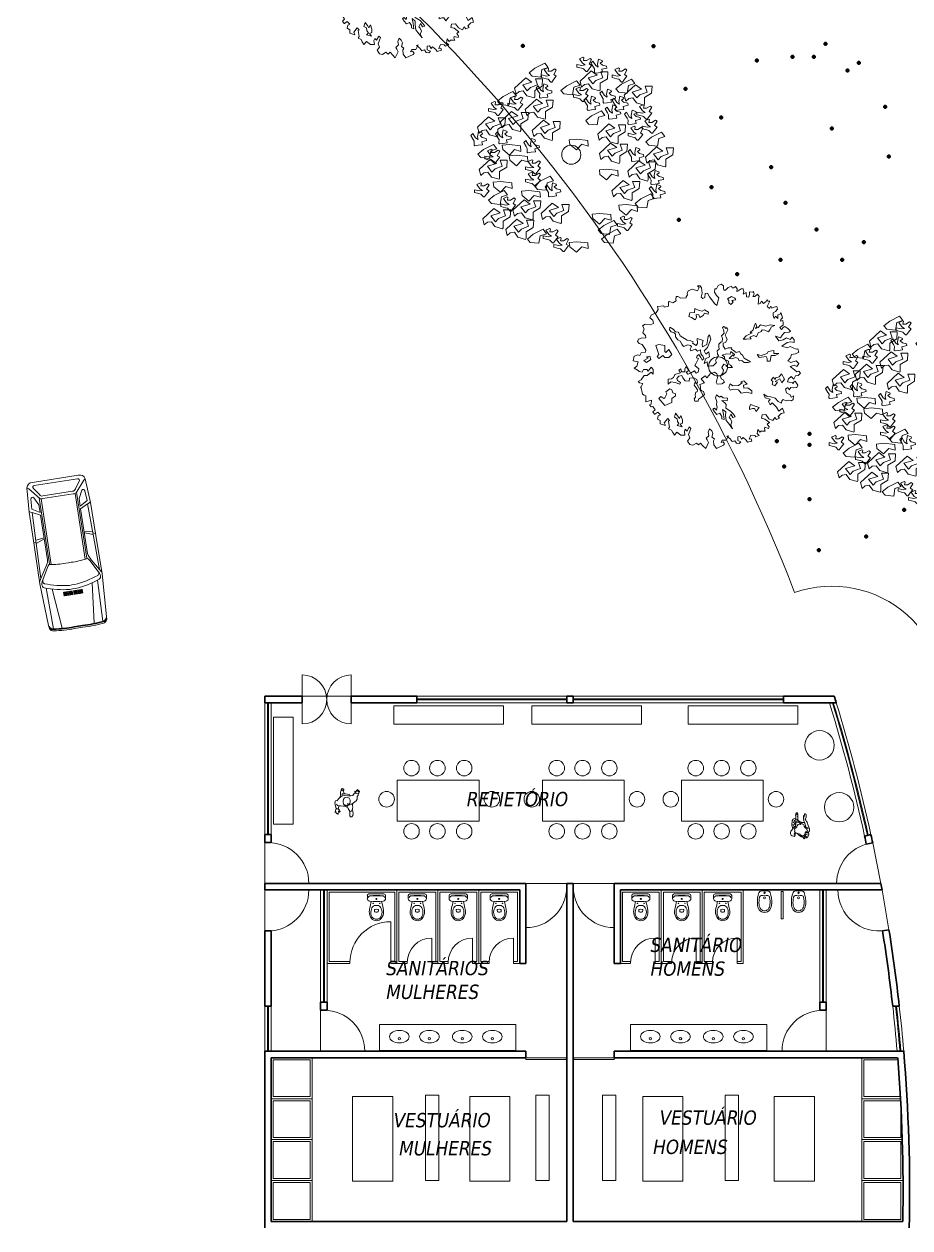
# Model space of a CAD drawing. Header units: millimetres. Extents: x 262 to 370, y -104 to 114.
# Drawn here: x 334.6 to 356.24, y -75.58 to -46.15 of the extents above; entities that cross this region are included whole.
import ezdxf

# ---------------------------------------------------------------- set-up
doc = ezdxf.new("R2010")
doc.units = ezdxf.units.MM
doc.header["$LTSCALE"] = 0.1
doc.layers.get('0').update_dxf_attribs({"lineweight": 9})
for name, color, linetype, lineweight in [('detalles', 2, 'Continuous', 9), ('gruesomarco', 20, 'Continuous', 100), ('mobiliario', 3, 'Continuous', 13), ('muros', 4, 'Continuous', 30)]:
    doc.layers.add(name, color=color, linetype=linetype, lineweight=lineweight)
doc.styles.get("Standard").update_dxf_attribs({"font": 'tahoma.ttf', "oblique": 10, "height": 0.35})

# ---------------------------------------------------------------- blocks, each defined once
blk = doc.blocks.new('2SAINVI1')
at = {"color": 0, "linetype": 'ByBlock'}
for p, q in [((0, -0.183), (0, 0.183)), ((0.04, 0.222), (0.112, 0.222)), ((0.413, 0.048), (0.393, 0.048)), ((0.04, -0.222), (0.112, -0.222)), ((0.413, -0.048), (0.393, -0.048))]:
    blk.add_line(p, q, dxfattribs=at)
for centre, radius in [((0.122, 0), 0.0135), ((0.122, 0), 0.0135), ((0.23, 0.08), 0.0075), ((0.23, -0.08), 0.0075)]:
    blk.add_circle(centre, radius, dxfattribs=at)
for centre, radius, start, end in [((0.04, 0.183), 0.04, 90, 180), ((1.54, 0), 1.5, 173.7281, 186.2719), ((1.54, 0), 1.493, 173.6755, 186.3306), ((0.089, 0.16), 0.04, 90, 173.7281), ((0.096, 0.16), 0.04, 100.2428, 173.7859), ((0.112, 0.159), 0.064, 6.7931, 90), ((-1.219, 0), 1.404, 353.2069, 6.7931), ((0.85, -2.286), 2.5, 101.5744, 105.544), ((0.46, 0), 0.18, 173.7581, 186.2419), ((0.396, 0.007), 0.116, 117.4027, 173.7581), ((0.458, -0.112), 0.25, 101.6195, 117.4027), ((0.476, -0.423), 0.6, 94.3794, 102.2907), ((0.676, 0), 0.3, 173.3508, 186.6492), ((0.393, 0.033), 0.015, 90, 173.3508), ((0.451, -0.079), 0.216, 60.8839, 101.6195), ((0.413, 0.018), 0.03, 36.8699, 90), ((0.44, -0.085), 0.26, 51.2869, 92.3028), ((0.389, 0), 0.06, 323.1301, 36.8699), ((0.495, 0), 0.126, 299.1161, 60.8839), ((0.495, 0), 0.16, 312.4362, 47.5638), ((0.04, -0.183), 0.04, 180, 270), ((0.089, -0.16), 0.04, 186.2719, 270), ((0.096, -0.16), 0.04, 186.2141, 259.7572), ((0.112, -0.159), 0.064, 270, 353.2069), ((0.85, 2.286), 2.5, 254.456, 258.4256), ((0.396, -0.007), 0.116, 186.2419, 242.5973), ((0.458, 0.112), 0.25, 242.5973, 258.3805), ((0.476, 0.423), 0.6, 257.7093, 265.6206), ((0.393, -0.033), 0.015, 186.6492, 270), ((0.451, 0.079), 0.216, 258.3805, 299.1161), ((0.413, -0.018), 0.03, 270, 323.1301), ((0.44, 0.085), 0.26, 267.6972, 308.7131)]:
    blk.add_arc(centre, radius, start, end, dxfattribs=at)
blk = doc.blocks.new('2SABIVI')
at = {"color": 0, "linetype": 'ByBlock'}
for centre, radius in [((0.047, 0), 0.0175), ((0.17, 0), 0.023)]:
    blk.add_circle(centre, radius, dxfattribs=at)
for centre, radius, start, end in [((0.55, 0), 0.55, 170.2982, 189.7018), ((0.062, 0.083), 0.055, 109.5687, 170.2982), ((0.278, -0.524), 0.7, 86.6515, 109.5687), ((0.66, 0), 0.55, 171.3472, 188.6528), ((0.166, 0.075), 0.05, 100.6203, 171.3472), ((0.278, -0.524), 0.66, 84.7776, 100.6203), ((0.319, -0.077), 0.251, 55.4599, 90), ((0.319, -0.077), 0.211, 50.3348, 84.7776), ((0.372, 0), 0.118, 313.7232, 46.2768), ((0.372, 0), 0.158, 304.5401, 55.4599), ((0.062, -0.083), 0.055, 189.7018, 250.4313), ((0.278, 0.524), 0.7, 250.4313, 273.3485), ((0.166, -0.075), 0.05, 188.6528, 259.3797), ((0.278, 0.524), 0.66, 259.3797, 275.2224), ((0.319, 0.077), 0.251, 270, 304.5401), ((0.319, 0.077), 0.211, 275.2224, 309.6652)]:
    blk.add_arc(centre, radius, start, end, dxfattribs=at)
blk = doc.blocks.new('mesa')
at = {"layer": 'mobiliario'}
for p, q in [((101.322, 48.908), (99.322, 48.908)), ((99.322, 48.908), (99.322, 47.908)), ((101.322, 47.908), (101.322, 48.908)), ((99.322, 47.908), (101.322, 47.908))]:
    blk.add_line(p, q, dxfattribs=at)
for centre in [(99.671, 49.205), (100.303, 49.205), (100.957, 49.205), (99.061, 48.443), (101.633, 48.443), (99.671, 47.659), (100.303, 47.659), (100.957, 47.659)]:
    blk.add_circle(centre, 0.19, dxfattribs=at)
blk = doc.blocks.new('personasp13')
for points in [[(0.082, -0.064), (0.128, -0.056), (0.175, -0.025), (0.238, 0.027), (0.266, 0.061), (0.269, 0.126), (0.29, 0.154), (0.286, 0.197), (0.307, 0.212), (0.319, 0.25), (0.312, 0.257), (0.298, 0.239), (0.302, 0.275), (0.293, 0.282), (0.283, 0.251), (0.281, 0.293), (0.271, 0.298), (0.264, 0.257), (0.26, 0.286), (0.25, 0.286), (0.242, 0.246), (0.23, 0.243), (0.218, 0.257), (0.207, 0.253), (0.211, 0.234), (0.231, 0.21), (0.207, 0.215), (0.19, 0.203), (0.175, 0.176), (0.156, 0.155), (0.111, 0.147), (0.051, 0.147), (-0.048, 0.155), (-0.103, 0.148), (-0.168, 0.097), (-0.23, 0.022), (-0.226, 0.035), (-0.264, 0.023), (-0.278, -0.026), (-0.261, -0.104), (-0.247, -0.164), (-0.264, -0.21), (-0.273, -0.253), (-0.261, -0.263), (-0.255, -0.241), (-0.252, -0.277), (-0.24, -0.28), (-0.238, -0.268), (-0.235, -0.294), (-0.221, -0.297), (-0.216, -0.275), (-0.211, -0.299), (-0.201, -0.299), (-0.192, -0.224), (-0.182, -0.234), (-0.165, -0.255), (-0.153, -0.246), (-0.168, -0.203), (-0.197, -0.174), (-0.195, -0.155), (-0.187, -0.097), (-0.139, -0.097), (-0.079, -0.107), (-0.009, -0.113)], [(-0.065, 0.25), (-0.063, 0.299), (-0.074, 0.32), (-0.098, 0.325), (-0.12, 0.31), (-0.13, 0.274)], [(-0.05, 0.197), (-0.06, 0.236), (-0.079, 0.267), (-0.099, 0.291), (-0.125, 0.275), (-0.141, 0.238), (-0.144, 0.178), (-0.154, 0.111)], [(0.096, 0.15), (0.074, 0.176), (0.027, 0.19), (-0.019, 0.191), (-0.053, 0.197), (-0.091, 0.197), (-0.111, 0.171)], [(0.231, 0.209), (0.259, 0.207), (0.284, 0.197)], [(-0.249, -0.159), (-0.231, -0.172), (-0.202, -0.174)], [(-0.185, -0.097), (-0.214, -0.09), (-0.237, -0.054)], [(0.082, -0.041), (0.067, -0.063), (0.051, -0.064), (0.043, -0.056), (0.041, -0.036), (0.038, -0.064), (0.029, -0.083), (0.014, -0.088), (-0.005, -0.083), (-0.033, -0.075), (-0.057, -0.064), (-0.067, -0.045)], [(0.024, -0.121), (0.031, -0.123), (0.048, -0.16), (0.067, -0.203), (0.087, -0.225), (0.103, -0.239), (0.123, -0.231), (0.135, -0.201), (0.154, -0.169), (0.158, -0.121), (0.152, -0.105), (0.154, -0.09), (0.161, -0.037)], [(0.147, -0.186), (0.166, -0.296), (0.158, -0.335), (0.134, -0.368), (0.103, -0.368), (0.087, -0.339), (0.082, -0.304), (0.084, -0.267), (0.077, -0.222)]]:
    blk.add_lwpolyline(points)
blk.add_lwpolyline([(0.01, -0.127), (0.019, -0.118), (0.024, -0.102), (0.062, -0.086), (0.084, -0.045), (0.092, -0.001), (0.092, 0.04), (0.069, 0.091), (0.019, 0.11), (-0.043, 0.098), (-0.066, 0.065), (-0.074, 0.006), (-0.067, -0.059), (-0.049, -0.092), (-0.02, -0.099), (-0.009, -0.103), (-0.001, -0.12)], close=True)
blk = doc.blocks.new('personasp21')
at = {"color": 0, "linetype": 'ByBlock'}
for p, q in [((-0.177, 0.013), (-0.199, 0.016)), ((-0.161, 0.038), (-0.179, 0.044)), ((-0.162, 0.068), (-0.165, 0.071)), ((0.004, 0.167), (0.011, 0.189)), ((0.02, 0.148), (0.048, 0.196)), ((0.065, 0.137), (0.079, 0.203)), ((0.086, 0.133), (0.138, 0.196)), ((0.121, 0.127), (0.183, 0.167)), ((0.127, 0.035), (0.155, 0.052)), ((0.134, 0.107), (0.199, 0.136)), ((0.138, 0.069), (0.182, 0.089)), ((-0.199, -0.069), (-0.237, -0.097)), ((-0.172, -0.093), (-0.236, -0.13)), ((-0.208, -0.042), (-0.232, -0.045)), ((-0.199, -0.02), (-0.213, -0.01)), ((-0.158, -0.104), (-0.188, -0.171)), ((-0.131, -0.106), (-0.14, -0.175)), ((0.014, -0.12), (0.018, -0.107)), ((0.018, -0.107), (0.03, -0.096)), ((0.03, -0.096), (0.035, -0.092))]:
    blk.add_line(p, q, dxfattribs=at)
for points in [[(-0.138, 0.096), (-0.178, 0.066), (-0.198, 0.027), (-0.227, -0.015), (-0.251, -0.076), (-0.247, -0.139), (-0.227, -0.168), (-0.178, -0.19), (-0.123, -0.183), (-0.112, -0.175)], [(0.044, 0.095), (0.023, 0.138), (-0.017, 0.189), (-0.062, 0.222), (-0.09, 0.25), (-0.13, 0.254), (-0.157, 0.257), (-0.189, 0.24), (-0.198, 0.219), (-0.213, 0.185), (-0.216, 0.171), (-0.206, 0.157), (-0.188, 0.145), (-0.154, 0.147), (-0.124, 0.145), (-0.12, 0.152), (-0.134, 0.162), (-0.16, 0.169), (-0.167, 0.164)], [(-0.027, 0.199), (0.025, 0.215), (0.071, 0.222), (0.162, 0.213), (0.205, 0.191), (0.219, 0.162), (0.207, 0.131), (0.195, 0.095), (0.171, 0.068), (0.151, 0.037), (0.13, -0.011)], [(0.111, -0.089), (0.124, -0.073), (0.128, -0.049), (0.127, -0.015), (0.117, 0.02), (0.128, 0.059), (0.135, 0.083), (0.127, 0.116), (0.107, 0.127), (0.078, 0.128), (0.02, 0.141)], [(0.083, 0.043), (0.087, 0.035), (0.106, 0.025), (0.106, 0.02), (0.09, 0.014), (0.088, 0.006)], [(0.212, 0.13), (0.24, 0.127), (0.274, 0.131), (0.305, 0.134), (0.335, 0.13), (0.357, 0.114), (0.364, 0.097), (0.354, 0.086), (0.327, 0.076), (0.289, 0.079), (0.263, 0.082), (0.226, 0.081), (0.178, 0.075)], [(0.289, 0.13), (0.313, 0.124), (0.332, 0.11), (0.33, 0.097), (0.319, 0.085), (0.299, 0.082), (0.271, 0.083)], [(-0.246, -0.052), (-0.271, -0.066), (-0.275, -0.076), (-0.27, -0.083), (-0.253, -0.09)], [(-0.113, -0.121), (-0.119, -0.144), (-0.117, -0.165), (-0.107, -0.187), (-0.082, -0.21), (-0.027, -0.204), (0.052, -0.178), (0.134, -0.151), (0.147, -0.135), (0.185, -0.113), (0.188, -0.106), (0.21, -0.108), (0.255, -0.123), (0.316, -0.125), (0.32, -0.117), (0.33, -0.116), (0.329, -0.107), (0.339, -0.107), (0.34, -0.097), (0.333, -0.094), (0.33, -0.084), (0.253, -0.079), (0.255, -0.073), (0.277, -0.068), (0.295, -0.065), (0.291, -0.058), (0.257, -0.058), (0.217, -0.059), (0.206, -0.072), (0.189, -0.072), (0.182, -0.062), (0.119, -0.092), (0.051, -0.107), (0.014, -0.121), (0.004, -0.139), (-0.016, -0.162), (-0.033, -0.175)]]:
    blk.add_lwpolyline(points, dxfattribs=at)
blk.add_lwpolyline([(0.104, 0.002), (0.1, 0.002), (0.082, 0.006), (0.079, 0.014), (0.083, 0.033), (0.082, 0.05), (0.075, 0.068), (0.065, 0.078), (0.045, 0.095), (0.014, 0.099), (-0.004, 0.109), (-0.009, 0.128), (-0.031, 0.158), (-0.041, 0.164), (-0.062, 0.152), (-0.079, 0.152), (-0.093, 0.157), (-0.121, 0.14), (-0.14, 0.121), (-0.14, 0.099), (-0.147, 0.079), (-0.158, 0.066), (-0.155, 0.047), (-0.162, 0.024), (-0.177, 0.01), (-0.196, -0.02), (-0.203, -0.045), (-0.188, -0.079), (-0.153, -0.103), (-0.127, -0.101), (-0.105, -0.12), (-0.099, -0.138), (-0.081, -0.155), (-0.055, -0.152), (-0.037, -0.138), (-0.023, -0.123), (-0.009, -0.099), (-0.001, -0.083), (0.021, -0.076), (0.048, -0.075), (0.063, -0.065), (0.078, -0.051), (0.086, -0.037), (0.099, -0.031), (0.107, -0.01), (0.107, 0.006)], close=True, dxfattribs=at)
blk = doc.blocks.new('arbol1')
at = {"color": 0, "linetype": 'ByBlock'}
for points in [[(96.632, 88.798), (96.667, 88.884), (96.74, 88.919), (96.798, 88.877), (96.798, 88.828), (96.812, 88.769), (96.848, 88.769), (96.912, 88.834), (96.997, 88.863), (97.011, 88.828), (97.047, 88.828), (97.09, 88.855), (97.134, 88.798), (97.126, 88.74), (97.155, 88.749), (97.233, 88.798), (97.283, 88.805), (97.298, 88.74), (97.277, 88.67), (97.356, 88.711), (97.362, 88.606), (97.42, 88.597), (97.435, 88.67), (97.435, 88.726), (97.513, 88.72), (97.534, 88.734), (97.549, 88.67), (97.513, 88.612), (97.569, 88.612), (97.627, 88.67), (97.671, 88.612), (97.656, 88.554), (97.656, 88.498), (97.648, 88.425), (97.7, 88.44), (97.727, 88.498), (97.779, 88.44), (97.843, 88.489), (97.864, 88.539), (97.885, 88.498), (97.934, 88.498), (97.899, 88.433), (97.864, 88.369), (97.928, 88.317), (97.957, 88.375), (97.978, 88.325), (98.042, 88.354), (98.107, 88.369), (98.121, 88.305), (98.071, 88.247), (98.013, 88.218), (98.013, 88.153), (98.042, 88.074), (98.071, 88.132), (98.129, 88.074), (98.129, 88.162), (98.185, 88.182), (98.2, 88.226), (98.223, 88.147), (98.243, 88.095), (98.2, 88.054), (98.194, 88.01), (98.25, 88.031), (98.258, 87.96), (98.258, 87.917), (98.214, 87.888), (98.179, 87.852), (98.214, 87.809), (98.258, 87.852), (98.301, 87.881), (98.372, 87.832), (98.436, 87.767), (98.407, 87.745), (98.293, 87.73), (98.235, 87.666), (98.194, 87.601), (98.071, 87.645), (98.15, 87.531), (98.258, 87.552), (98.337, 87.601), (98.43, 87.56), (98.48, 87.616), (98.53, 87.552), (98.53, 87.487), (98.445, 87.502), (98.357, 87.487), (98.229, 87.402), (98.357, 87.359), (98.43, 87.388), (98.579, 87.33), (98.615, 87.338), (98.637, 87.251), (98.559, 87.209), (98.465, 87.195), (98.436, 87.116), (98.372, 87.043), (98.445, 87), (98.579, 87.037), (98.637, 86.973), (98.594, 86.9), (98.523, 86.935), (98.43, 86.9)], [(98.43, 86.9), (98.536, 86.821), (98.588, 86.771), (98.637, 86.792), (98.681, 86.742), (98.623, 86.686), (98.559, 86.678), (98.515, 86.593), (98.457, 86.657), (98.386, 86.599), (98.366, 86.529), (98.515, 86.491), (98.48, 86.491), (98.55, 86.543), (98.615, 86.45), (98.588, 86.386), (98.509, 86.377), (98.445, 86.386), (98.407, 86.334), (98.372, 86.386), (98.314, 86.348), (98.337, 86.257), (98.43, 86.213), (98.451, 86.155), (98.509, 86.184), (98.501, 86.099), (98.465, 86.062), (98.393, 86.076), (98.328, 86.062), (98.258, 86.099), (98.223, 86.062), (98.214, 86.006), (98.136, 86.047), (98.065, 86.126), (97.957, 86.164), (97.864, 86.17), (97.785, 86.228), (97.82, 86.134), (97.943, 86.105), (97.899, 86.047), (97.943, 85.962), (97.992, 86.012), (98.092, 85.912), (98.15, 85.813), (98.243, 85.883), (98.279, 85.769), (98.208, 85.755), (98.136, 85.682), (98.171, 85.641), (98.092, 85.603), (98.051, 85.655), (98.007, 85.583), (97.907, 85.626), (97.835, 85.726), (97.742, 85.72), (97.727, 85.641), (97.806, 85.618), (97.922, 85.533), (97.87, 85.489), (97.914, 85.425), (97.899, 85.39), (97.806, 85.419), (97.8, 85.375), (97.82, 85.325), (97.771, 85.325), (97.712, 85.325), (97.686, 85.296), (97.636, 85.361), (97.621, 85.267), (97.671, 85.217), (97.592, 85.182), (97.563, 85.217), (97.47, 85.226), (97.426, 85.124), (97.478, 85.132), (97.491, 85.08), (97.385, 85.054), (97.356, 85.103), (97.277, 85.168), (97.242, 85.124), (97.204, 85.188), (97.148, 85.182), (97.148, 85.095), (97.227, 85.06), (97.184, 85.016), (97.119, 85.024), (97.076, 85.089), (97.011, 85.068), (96.962, 85.132), (96.883, 85.197), (96.926, 85.211), (96.868, 85.103), (96.769, 85.103), (96.74, 85.045), (96.79, 85.06), (96.825, 85.01), (96.804, 84.981), (96.626, 84.896), (96.561, 84.989), (96.553, 85.089), (96.576, 85.132), (96.518, 85.174), (96.539, 85.261), (96.512, 85.332), (96.46, 85.375), (96.425, 85.296), (96.445, 85.211), (96.375, 85.153), (96.404, 85.11), (96.433, 85.045), (96.366, 84.896), (96.296, 84.966), (96.238, 85.031), (96.188, 84.989), (96.138, 85.031), (96.053, 84.975), (95.981, 84.995), (95.923, 85.08), (95.981, 85.159), (95.945, 85.238), (95.981, 85.325), (96.001, 85.39), (95.96, 85.425), (95.91, 85.325), (95.867, 85.369), (95.844, 85.317), (95.858, 85.226), (95.759, 85.226), (95.659, 85.296), (95.601, 85.226), (95.558, 85.29), (95.531, 85.346), (95.458, 85.375), (95.479, 85.419), (95.466, 85.512), (95.458, 85.562), (95.479, 85.583), (95.437, 85.632), (95.35, 85.524), (95.379, 85.46), (95.251, 85.498), (95.251, 85.583), (95.186, 85.618), (95.207, 85.697), (95.257, 85.72), (95.193, 85.784), (95.122, 85.734), (95.114, 85.734), (95.072, 85.79), (95.128, 85.84), (95.072, 85.927), (95.029, 85.919), (94.994, 85.962), (95.035, 85.983), (95.043, 86.076), (94.906, 86.041), (94.906, 86.112), (94.906, 86.184), (94.865, 86.199), (94.821, 86.228), (94.813, 86.263), (94.792, 86.377), (94.772, 86.392), (94.786, 86.406), (94.828, 86.485), (94.749, 86.506), (94.714, 86.535), (94.792, 86.578), (94.865, 86.686), (94.935, 86.686), (95.029, 86.765), (95.079, 86.713), (95.079, 86.83), (95.029, 86.886), (94.956, 86.786), (94.929, 86.83), (94.842, 86.83), (94.813, 86.765), (94.743, 86.778), (94.714, 86.807), (94.62, 86.865), (94.685, 86.908), (94.714, 87.014), (94.591, 87.043), (94.614, 87.157), (94.707, 87.186), (94.757, 87.172), (94.786, 87.236), (94.892, 87.251), (94.906, 87.301), (94.877, 87.344), (94.813, 87.444), (94.743, 87.466), (94.699, 87.516), (94.722, 87.574), (94.786, 87.595), (94.9, 87.601), (94.892, 87.659), (94.828, 87.724), (94.865, 87.823), (94.821, 87.896), (94.886, 87.94), (95.008, 87.925), (95.087, 87.952), (95.072, 88.039), (95, 88.095), (95.043, 88.168), (95.151, 88.218), (95.201, 88.296), (95.186, 88.369), (95.344, 88.384), (95.35, 88.354), (95.458, 88.375), (95.458, 88.419), (95.452, 88.475), (95.473, 88.489), (95.479, 88.489), (95.558, 88.462), (95.645, 88.512), (95.636, 88.539), (95.645, 88.612), (95.688, 88.612), (95.759, 88.576), (95.887, 88.583), (95.887, 88.606), (95.923, 88.655), (95.916, 88.691), (95.937, 88.749), (96.031, 88.79), (96.167, 88.755), (96.203, 88.834), (96.167, 88.877), (96.232, 88.877), (96.261, 88.828), (96.275, 88.697), (96.252, 88.597), (96.296, 88.562), (96.34, 88.591), (96.354, 88.691), (96.41, 88.697), (96.46, 88.606), (96.59, 88.433), (96.64, 88.39), (96.682, 88.583), (96.626, 88.641), (96.582, 88.72), (96.59, 88.805), (96.632, 88.798)]]:
    blk.add_lwpolyline(points, dxfattribs=at)
for points in [[(96.998, 88.613), (96.898, 88.555), (96.933, 88.52), (96.933, 88.463), (96.976, 88.419), (97.033, 88.476), (97.005, 88.52), (97.098, 88.534), (97.077, 88.57)], [(96.281, 88.254), (96.203, 88.269), (96.103, 88.319), (96.089, 88.219), (95.974, 88.212), (95.952, 88.125), (96.017, 88.104), (96.109, 88.047), (96.139, 88.097), (96.131, 88.176), (96.196, 88.169), (96.218, 88.104), (96.303, 88.147), (96.332, 88.204), (96.425, 88.182), (96.432, 88.234), (96.339, 88.284)], [(96.482, 86.916), (96.547, 86.916), (96.625, 87.001), (96.604, 87.051), (96.64, 87.108), (96.676, 87.173), (96.654, 87.208), (96.647, 87.288), (96.697, 87.323), (96.682, 87.38), (96.69, 87.452), (96.733, 87.495), (96.769, 87.509), (96.776, 87.589), (96.754, 87.653), (96.819, 87.718), (96.804, 87.796), (96.776, 87.846), (96.804, 87.882), (96.826, 87.875), (96.861, 87.833), (96.883, 87.853), (96.905, 87.803), (96.883, 87.746), (96.841, 87.667), (96.869, 87.617), (96.891, 87.559), (96.848, 87.489), (96.791, 87.474), (96.791, 87.409), (96.841, 87.33), (96.913, 87.359), (97.005, 87.359), (96.998, 87.323), (97.048, 87.295), (97.112, 87.245), (97.192, 87.266), (97.22, 87.216), (97.262, 87.18), (97.306, 87.108), (97.456, 87.016), (97.406, 87.001), (97.306, 87.001), (97.249, 87.051), (97.184, 87.044), (97.155, 87.094), (97.098, 87.123), (97.005, 87.088), (96.941, 87.101), (96.983, 87.138), (97.027, 87.188), (97.055, 87.158), (97.07, 87.195), (96.983, 87.266), (96.963, 87.202), (96.876, 87.216), (96.769, 87.18), (96.826, 87.138), (96.833, 87.073), (96.926, 87.03), (96.933, 86.951), (96.97, 86.936), (97.02, 86.879), (96.926, 86.879), (96.861, 86.908), (96.883, 86.929), (96.811, 86.958), (96.761, 86.879), (96.804, 86.815), (96.783, 86.743), (96.726, 86.672), (96.747, 86.6), (96.791, 86.578), (96.826, 86.521), (96.761, 86.478), (96.647, 86.471), (96.619, 86.521), (96.64, 86.565), (96.662, 86.665), (96.64, 86.722), (96.582, 86.765), (96.475, 86.722), (96.447, 86.693), (96.396, 86.628), (96.353, 86.672), (96.253, 86.6), (96.289, 86.557), (96.339, 86.507), (96.224, 86.463), (96.239, 86.406), (96.239, 86.335), (96.268, 86.306), (96.311, 86.292), (96.332, 86.221), (96.261, 86.156), (96.189, 86.106), (96.181, 86.055), (96.103, 86.055), (96.081, 86.112), (96.117, 86.149), (96.109, 86.221), (96.124, 86.278), (96.153, 86.284), (96.167, 86.328), (96.131, 86.378), (96.081, 86.443), (96.103, 86.513), (96.146, 86.478), (96.167, 86.521), (96.146, 86.585), (96.074, 86.628), (95.967, 86.615), (95.96, 86.543), (95.867, 86.55), (95.81, 86.628), (95.78, 86.679), (95.709, 86.665), (95.659, 86.607), (95.673, 86.557), (95.752, 86.513), (95.73, 86.471), (95.616, 86.513), (95.509, 86.528), (95.451, 86.471), (95.444, 86.593), (95.531, 86.6), (95.581, 86.635), (95.609, 86.707), (95.752, 86.75), (95.709, 86.815), (95.76, 86.844), (95.773, 86.772), (95.852, 86.772), (95.852, 86.844), (95.888, 86.901), (95.952, 86.807), (95.888, 86.765), (95.932, 86.715), (95.995, 86.737), (96.089, 86.794), (96.131, 86.743), (96.181, 86.765), (96.189, 86.807), (96.196, 86.844), (96.103, 86.929), (96.131, 86.986), (96.189, 87.101), (96.139, 87.116), (96.153, 87.166), (96.196, 87.195), (96.246, 87.123), (96.275, 87.058), (96.318, 87.101), (96.296, 87.158), (96.246, 87.216), (96.239, 87.309), (96.167, 87.28), (96.117, 87.323), (96.002, 87.288), (95.982, 87.33), (96.017, 87.388), (95.995, 87.417), (95.932, 87.431), (95.823, 87.388), (95.78, 87.445), (95.745, 87.524), (95.681, 87.552), (95.631, 87.624), (95.631, 87.689), (95.594, 87.724), (95.523, 87.746), (95.479, 87.796), (95.487, 87.861), (95.566, 87.818), (95.631, 87.753), (95.702, 87.739), (95.745, 87.653), (95.91, 87.546), (96.002, 87.531), (96.06, 87.502), (96.046, 87.474), (96.131, 87.417), (96.167, 87.467), (96.153, 87.589), (96.303, 87.539), (96.275, 87.445), (96.289, 87.38), (96.39, 87.438), (96.425, 87.639), (96.46, 87.674), (96.49, 87.574), (96.41, 87.367), (96.325, 87.288), (96.368, 87.208), (96.44, 87.26), (96.46, 87.138), (96.361, 87.088), (96.325, 86.979), (96.403, 87.016), (96.41, 86.944), (96.418, 86.901)], [(97.835, 87.89), (97.707, 87.925), (97.65, 87.853), (97.585, 87.833), (97.613, 87.882), (97.578, 87.961), (97.556, 87.911), (97.521, 87.796), (97.449, 87.731), (97.499, 87.724), (97.356, 87.653), (97.277, 87.567), (97.363, 87.574), (97.478, 87.581), (97.441, 87.617), (97.543, 87.661), (97.606, 87.631), (97.65, 87.724), (97.721, 87.761), (97.742, 87.803), (97.814, 87.789), (97.9, 87.746), (97.929, 87.796), (97.972, 87.875), (98.058, 87.903), (97.944, 87.925)], [(95.463, 87.125), (95.535, 87.198), (95.463, 87.317), (95.391, 87.245), (95.368, 87.27), (95.368, 87.414), (95.222, 87.437), (95.15, 87.414), (95.175, 87.317), (95.199, 87.27), (95.222, 87.198), (95.175, 87.149), (95.222, 87.102), (95.319, 87.174), (95.368, 87.125)], [(94.857, 87.051), (94.957, 87.108), (94.921, 87.138), (95.001, 87.158), (95.021, 87.073), (94.921, 87.001)], [(98.034, 87.221), (98.034, 87.293), (97.89, 87.27), (97.866, 87.221), (97.722, 87.174), (97.625, 87.198), (97.674, 87.125), (97.841, 87.149), (97.866, 87.102), (97.866, 87.03), (97.938, 87.03), (97.962, 87.174), (98.059, 87.174), (98.155, 87.221)], [(96.963, 86.478), (97.027, 86.428), (97.17, 86.435), (97.256, 86.5), (97.227, 86.528), (97.299, 86.55), (97.377, 86.471), (97.292, 86.443), (97.299, 86.371), (97.391, 86.378), (97.491, 86.306), (97.491, 86.242), (97.371, 86.271), (97.234, 86.249), (97.17, 86.328), (97.041, 86.349), (96.963, 86.321), (96.933, 86.385)], [(98.158, 86.65), (98.079, 86.628), (98.051, 86.585), (98.022, 86.643), (97.964, 86.571), (98.007, 86.535), (97.993, 86.463), (98.051, 86.428), (98.123, 86.521), (98.065, 86.535), (98.173, 86.6), (98.223, 86.5), (98.294, 86.593), (98.215, 86.722)], [(95.535, 86.332), (95.487, 86.356), (95.391, 86.284), (95.415, 86.237), (95.368, 86.14), (95.343, 86.116), (95.271, 86.165), (95.222, 86.116), (95.368, 85.948), (95.535, 86.019), (95.535, 86.116), (95.631, 86.188), (95.631, 86.237), (95.559, 86.26)], [(97.02, 85.382), (96.976, 85.476), (97.005, 85.547), (96.97, 85.619), (96.941, 85.654), (96.983, 85.733), (97.027, 85.654), (97.084, 85.669), (97.041, 85.733), (96.97, 85.812), (96.855, 85.883), (96.869, 85.97), (96.833, 86.012), (96.761, 86.07), (96.891, 86.062), (96.898, 86.127), (96.791, 86.134), (96.747, 86.177), (96.704, 86.156), (96.632, 86.206), (96.604, 86.134), (96.64, 86.049), (96.625, 85.962), (96.647, 85.92), (96.632, 85.833), (96.582, 85.883), (96.54, 85.862), (96.582, 85.79), (96.64, 85.726), (96.711, 85.762), (96.761, 85.683), (96.761, 85.626), (96.819, 85.604), (96.804, 85.733), (96.776, 85.855), (96.855, 85.79), (96.848, 85.705), (96.869, 85.583), (96.919, 85.519)], [(97.674, 85.9), (97.601, 85.924), (97.457, 85.972), (97.434, 85.9), (97.434, 85.851), (97.506, 85.876), (97.554, 85.876), (97.601, 85.804)], [(95.666, 85.461), (95.709, 85.511), (95.673, 85.554), (95.666, 85.626), (95.601, 85.661), (95.631, 85.762), (95.688, 85.69), (95.723, 85.633), (95.76, 85.705), (95.795, 85.597), (95.795, 85.519), (95.738, 85.489), (95.788, 85.425)]]:
    blk.add_lwpolyline(points, close=True, dxfattribs=at)
blk = doc.blocks.new('BRANCHO2', base_point=(16.83, 36.07))
for p, q in [((16.7826, 36.0972), (16.8244, 36.1012)), ((16.7857, 36.0721), (16.7826, 36.0972)), ((16.8235, 36.041), (16.7857, 36.0721)), ((16.8534, 36.0726), (16.8235, 36.041)), ((16.8244, 36.1012), (16.8867, 36.0942)), ((16.8887, 36.0624), (16.8534, 36.0726)), ((16.8867, 36.0942), (16.8887, 36.0624))]:
    blk.add_line(p, q)
blk = doc.blocks.new('BRANCHO1', base_point=(16.66, 36.12))
for p, q in [((16.573, 36.1498), (16.6363, 36.2083)), ((16.6707, 36.1837), (16.619, 36.1683)), ((16.6363, 36.2083), (16.6707, 36.1837)), ((16.7024, 36.1683), (16.6909, 36.2022)), ((16.6909, 36.2022), (16.7311, 36.2022)), ((16.7311, 36.2022), (16.7283, 36.1621)), ((16.5817, 36.1159), (16.573, 36.1498)), ((16.5989, 36.1313), (16.5817, 36.1159)), ((16.6219, 36.1344), (16.5989, 36.1313)), ((16.619, 36.1683), (16.6449, 36.1344)), ((16.642, 36.1067), (16.6219, 36.1344)), ((16.6449, 36.1344), (16.6622, 36.1529)), ((16.6622, 36.1529), (16.7024, 36.1683)), ((16.7283, 36.1621), (16.688, 36.1375)), ((16.688, 36.1375), (16.688, 36.1005)), ((16.6851, 36.0944), (16.642, 36.1067)), ((16.688, 36.1005), (16.6851, 36.0944))]:
    blk.add_line(p, q)
blk = doc.blocks.new('BRANCHO3', base_point=(16.71, 35.96))
for p, q in [((16.6554, 35.9949), (16.6554, 35.9795)), ((16.6841, 35.9887), (16.6554, 35.9949)), ((16.6554, 35.9795), (16.6812, 35.9733)), ((16.6899, 36.0349), (16.6698, 36.0256)), ((16.6698, 36.0256), (16.687, 36.001)), ((16.7014, 35.9918), (16.6841, 35.9887)), ((16.687, 36.001), (16.7014, 35.9918)), ((16.6956, 36.0318), (16.6899, 36.0349)), ((16.6927, 36.0165), (16.6956, 36.0318)), ((16.71, 36.0165), (16.6927, 36.0165)), ((16.7301, 36.0288), (16.71, 36.0165)), ((16.7243, 35.9979), (16.7387, 36.0226)), ((16.7387, 35.9887), (16.7243, 35.9979)), ((16.7243, 35.9702), (16.7387, 35.9887)), ((16.7387, 36.0226), (16.7301, 36.0288)), ((16.6812, 35.9733), (16.6927, 35.9702)), ((16.6927, 35.9702), (16.7071, 35.9548)), ((16.7071, 35.9548), (16.7128, 35.9548)), ((16.7128, 35.9548), (16.7243, 35.9702))]:
    blk.add_line(p, q)
blk = doc.blocks.new('TREEO')
at = {"yscale": 3.6, "zscale": 3.6}
for name, p, xscale, rotation in [('BRANCHO2', (-0.626, 1.752), 3.599999999999999, 33.69006752598449), ('BRANCHO3', (0.526, 1.752), 3.6, 315.0000000000102), ('BRANCHO3', (-0.59, 1.248), 3.6, 315.0000000000102), ('BRANCHO2', (0.022, 1.392), 3.599999999999999, 33.69006752598449), ('BRANCHO2', (1.138, 1.428), 3.599999999999999, 33.69006752598449), ('BRANCHO2', (-1.274, 1.176), 3.599999999999999, 33.69006752598449), ('BRANCHO3', (0.382, 0.996), 3.6, 315.0000000000102), ('BRANCHO3', (0.706, 1.14), 3.6, 315.0000000000102), ('BRANCHO3', (0.958, 0.996), 3.6, 315.0000000000102), ('BRANCHO2', (0.526, 0.78), 3.599999999999999, 33.69006752598449), ('BRANCHO3', (0.814, 0.816), 3.6, 315.0000000000102), ('BRANCHO3', (1.21, 0.708), 3.6, 315.0000000000102), ('BRANCHO3', (-1.922, 0.276), 3.6, 315.0000000000102), ('BRANCHO3', (-1.418, 0.312), 3.6, 315.0000000000102), ('BRANCHO2', (1.75, 0.348), 3.599999999999999, 33.69006752598449), ('BRANCHO2', (-1.67, 0.096), 3.599999999999999, 33.69006752598449), ('BRANCHO3', (-0.842, 0.132), 3.6, 315.0000000000102), ('BRANCHO3', (1.282, -0.048), 3.6, 315.0000000000102), ('BRANCHO3', (1.678, -0.516), 3.6, 315.0000000000102), ('BRANCHO2', (-0.518, -0.552), 3.599999999999999, 33.69006752598449), ('BRANCHO3', (-0.41, -0.768), 3.6, 315.0000000000102), ('BRANCHO3', (1.714, -0.804), 3.6, 315.0000000000102), ('BRANCHO2', (-1.454, -0.84), 3.599999999999999, 33.69006752598449), ('BRANCHO2', (1.534, -0.912), 3.599999999999999, 33.69006752598449), ('BRANCHO2', (-0.662, -1.632), 3.599999999999999, 33.69006752598449), ('BRANCHO2', (0.778, -1.452), 3.599999999999999, 33.69006752598449), ('BRANCHO2', (0.85, -1.632), 3.599999999999999, 33.69006752598449)]:
    blk.add_blockref(name, p, dxfattribs=dict(at, xscale=xscale, rotation=rotation))
at = {"xscale": 3.6, "yscale": 3.6, "zscale": 3.6}
for name, p in [('BRANCHO3', (0.346, 1.788)), ('BRANCHO3', (-0.374, 1.572)), ('BRANCHO1', (0.526, 1.464)), ('BRANCHO3', (1.066, 1.572)), ('BRANCHO1', (-0.806, 1.32)), ('BRANCHO1', (1.426, 1.176)), ('BRANCHO3', (-1.058, 0.996)), ('BRANCHO3', (0.274, 1.176)), ('BRANCHO3', (-1.454, 0.888)), ('BRANCHO1', (-0.59, 0.888)), ('BRANCHO3', (1.57, 0.816)), ('BRANCHO1', (-1.562, 0.528)), ('BRANCHO1', (-1.094, 0.636)), ('BRANCHO1', (-0.446, 0.456)), ('BRANCHO3', (1.678, 0.528)), ('BRANCHO1', (0.886, 0.384)), ('BRANCHO3', (1.39, 0.384)), ('BRANCHO2', (-1.202, 0.168)), ('BRANCHO2', (0.166, 0.276)), ('BRANCHO1', (0.922, -0.012)), ('BRANCHO3', (-1.526, -0.084)), ('BRANCHO2', (-1.058, -0.048)), ('BRANCHO1', (1.858, -0.084)), ('BRANCHO1', (-1.526, -0.336)), ('BRANCHO3', (-0.698, -0.3)), ('BRANCHO2', (0.778, -0.336)), ('BRANCHO1', (1.498, -0.372)), ('BRANCHO2', (-1.382, -0.588)), ('BRANCHO3', (-0.698, -0.552)), ('BRANCHO1', (1.174, -0.768)), ('BRANCHO3', (-1.742, -0.768)), ('BRANCHO2', (-0.806, -0.768)), ('BRANCHO3', (-1.202, -1.056)), ('BRANCHO1', (-0.842, -1.164)), ('BRANCHO1', (-0.266, -1.236)), ('BRANCHO2', (1.174, -1.056)), ('BRANCHO1', (-1.454, -1.344)), ('BRANCHO2', (0.634, -1.236)), ('BRANCHO3', (1.174, -1.452)), ('BRANCHO1', (-0.986, -1.56)), ('BRANCHO3', (-0.338, -1.704)), ('BRANCHO3', (-0.122, -1.884)), ('BRANCHO2', (0.166, -1.812))]:
    blk.add_blockref(name, p, dxfattribs=at)
blk = doc.blocks.new('vanplanta')
for p, q in [((4.697, 0.952), (4.654, 1.026)), ((5.351, 0.762), (5.377, 0.97)), ((5.383, 0.771), (5.456, 0.972)), ((5.412, 0.969), (5.434, 1.032)), ((6.319, 0.99), (6.398, 1.039)), ((6.573, 0.9), (7.584, 0.877)), ((5.998, 0.729), (4.368, 0.729)), ((4.393, 0.687), (6.016, 0.687)), ((6.616, 0.76), (7.6, 0.663)), ((6.732, 0.501), (6.831, 0.501)), ((6.732, 0.481), (6.831, 0.481)), ((6.732, 0.461), (6.831, 0.461)), ((6.732, 0.441), (6.831, 0.441)), ((6.732, 0.421), (6.831, 0.421)), ((6.732, 0.401), (6.831, 0.401)), ((6.732, 0.381), (6.831, 0.381)), ((6.732, 0.361), (6.831, 0.361)), ((6.732, 0.341), (6.831, 0.341)), ((6.732, 0.321), (6.831, 0.321)), ((6.732, 0.301), (6.831, 0.301)), ((6.732, 0.281), (6.831, 0.281)), ((6.732, 0.254), (6.831, 0.254)), ((6.732, 0.234), (6.831, 0.234)), ((6.732, 0.214), (6.831, 0.214)), ((6.732, 0.194), (6.831, 0.194)), ((6.732, 0.174), (6.831, 0.174)), ((6.732, 0.154), (6.831, 0.154)), ((6.732, 0.134), (6.831, 0.134)), ((6.732, 0.114), (6.831, 0.114)), ((6.732, 0.094), (6.831, 0.094)), ((6.732, 0.074), (6.831, 0.074)), ((6.732, 0.054), (6.831, 0.054)), ((6.732, 0.034), (6.831, 0.034)), ((5.998, -0.194), (4.368, -0.194)), ((4.393, -0.153), (6.016, -0.153)), ((5.351, -0.227), (5.377, -0.435)), ((5.383, -0.237), (5.456, -0.437)), ((6.616, -0.226), (7.6, -0.129)), ((4.697, -0.418), (4.654, -0.491)), ((5.412, -0.435), (5.434, -0.498)), ((6.319, -0.456), (6.398, -0.505)), ((6.573, -0.365), (7.584, -0.342))]:
    blk.add_line(p, q)
for points in [[(7.485, 0.984), (6.439, 1.039), (5.487, 1.033), (4.668, 1.027), (4.079, 0.987, 0.397931), (3.963, 0.835), (3.963, -0.301, 0.397931), (4.079, -0.452), (4.668, -0.492), (5.487, -0.498), (6.439, -0.505), (7.485, -0.449), (7.557, -0.44, 0.329901), (7.633, -0.346, 0.028513), (7.656, 0.163), (7.656, 0.267), (7.656, 0.371, 0.028513), (7.633, 0.881, 0.329901), (7.557, 0.975)], [(4.531, 0.764), (4.723, 0.764), (4.612, 0.952), (4.365, 0.932, 0.784734), (4.342, 0.86)], [(4.783, 0.762), (5.893, 0.762, 0.113477), (6.053, 0.827), (6.319, 0.99), (5.456, 0.972), (4.693, 0.952)], [(4.286, -0.178, 0.319954), (4.331, -0.098), (4.331, 0.633, 0.319954), (4.286, 0.712), (4.112, 0.834, 0.676353), (4.046, 0.801), (4.046, -0.266, 0.676353), (4.112, -0.299)], [(4.531, -0.229), (4.723, -0.229), (4.612, -0.417), (4.365, -0.398, -0.784734), (4.342, -0.326)], [(4.783, -0.227), (5.893, -0.227, -0.113477), (6.053, -0.293), (6.319, -0.456), (5.456, -0.437), (4.693, -0.418)]]:
    blk.add_lwpolyline(points, format="xyb", close=True)
for points in [[(4.079, 0.987), (4.105, 0.948), (4.379, 0.72, -0.159767), (4.397, 0.641), (4.397, -0.107, -0.159767), (4.379, -0.185), (4.105, -0.414), (4.079, -0.452)], [(6.041, 0.267), (6.041, 0.202, -0.052762), (6.013, -0.184, 0.202402), (6.023, -0.221, 0.06684), (6.037, -0.235), (6.079, -0.261), (6.356, -0.412, 0.081908), (6.433, -0.451, 0.043097), (6.469, -0.458, 0.320255), (6.557, -0.411, 0.067488), (6.691, 0.2), (6.691, 0.267), (6.691, 0.334, 0.067488), (6.557, 0.945, 0.320255), (6.469, 0.993, 0.043097), (6.433, 0.985, 0.081908), (6.356, 0.946), (6.079, 0.795), (6.037, 0.77, 0.06684), (6.023, 0.756, 0.202402), (6.013, 0.718)], [(6.356, -0.412, 0.131149), (6.4, -0.427, 0.212828), (6.451, -0.405, 0.067282), (6.458, -0.391, 0.068768), (6.591, 0.204), (6.591, 0.267), (6.591, 0.33, 0.068768), (6.458, 0.925, 0.067282), (6.451, 0.94, 0.212828), (6.4, 0.962, 0.131149), (6.356, 0.946, -2.369064)], [(7.512, -0.444, 0.266872), (7.584, -0.341, 0.028531), (7.606, 0.163), (7.606, 0.267), (7.606, 0.372, 0.028531), (7.584, 0.876, 0.266872), (7.512, 0.978, -4.462862)], [(7.556, -0.44, 0.17565), (7.601, -0.344, 0.028509), (7.623, 0.163), (7.623, 0.267), (7.623, 0.371, 0.028509), (7.601, 0.879, 0.17565), (7.556, 0.975, 0.266872)], [(6.013, 0.718, -0.052762), (6.041, 0.333), (6.041, 0.267)]]:
    blk.add_lwpolyline(points, format="xyb")

msp = doc.modelspace()

# ---------------------------------------------------------------- linework, layer by layer
at = {"layer": 'detalles'}
for p, q in [((341.392, -62.579), (342.592, -62.579)), ((344.197, -62.579), (347.857, -62.579)), ((348.017, -62.579), (353.154, -62.579)), ((340.475, -65.959), (340.475, -62.739)), ((340.635, -65.959), (340.635, -62.739)), ((344.197, -62.739), (347.857, -62.739)), ((348.017, -62.739), (353.154, -62.739)), ((340.475, -66.159), (340.475, -67.159)), ((355.333, -66.162), (355.533, -67.159)), ((340.475, -67.319), (340.475, -68.319)), ((355.563, -67.319), (355.73, -68.292)), ((340.475, -71.259), (340.475, -70.162)), ((340.635, -71.259), (340.635, -70.162))]:
    msp.add_line(p, q, dxfattribs=at)
at = {"layer": 'detalles', "ltscale": 0.1}
for p, q in [((341.842, -67.319), (341.842, -70.059)), ((342.002, -67.319), (342.002, -70.059)), ((346.857, -67.159), (347.857, -67.159)), ((348.017, -67.159), (349.017, -67.159)), ((354.037, -67.319), (354.037, -70.059)), ((354.197, -67.319), (354.197, -70.059)), ((341.842, -70.259), (341.842, -71.259)), ((354.197, -70.259), (354.197, -71.259))]:
    msp.add_line(p, q, dxfattribs=at)
at = {"layer": 'detalles'}
for centre in [(347.966, -49.341), (351.555, -54.517)]:
    msp.add_circle(centre, 0.233, dxfattribs=at)
for centre, radius, start, end in [((315.555, -74.68), 40.6, 21.1289, 58.4902), ((354.334, -62.659), 2.768, 347.2589, 109.1756), ((315.555, -74.68), 40.52, 12.3693, 17.1389), ((315.555, -74.68), 40.68, 12.3682, 17.0694), ((315.555, -74.68), 40.52, 4.8428, 6.4014), ((315.555, -74.68), 40.68, 4.8237, 6.3762)]:
    msp.add_arc(centre, radius, start, end, dxfattribs=at)
at = {"layer": 'detalles', "ltscale": 0.1}
for centre, radius, start, end in [((341.392, -62.659), 0.6, 270, 90), ((342.592, -62.659), 0.6, 90, 270), ((340.555, -67.159), 1, 0, 90), ((355.452, -67.159), 1, 101.3809, 180), ((340.555, -67.319), 1, 270, 0), ((346.857, -67.239), 1, 270, 0), ((349.017, -67.239), 1, 180, 270), ((355.482, -67.319), 1, 180, 279.7399), ((343.557, -69.094), 1, 90, 180), ((344.557, -69.094), 0.6, 90, 180), ((345.557, -69.094), 0.6, 90, 180), ((346.557, -69.094), 0.6, 90, 180), ((350.017, -69.094), 0.6, 90, 180), ((351.017, -69.094), 0.6, 90, 180), ((352.017, -69.094), 0.6, 90, 180), ((341.922, -71.259), 1, 0, 90), ((354.117, -71.259), 1, 90, 180)]:
    msp.add_arc(centre, radius, start, end, dxfattribs=at)
at = {"layer": 'gruesomarco'}
for p in [(346.785, -46.681), (349.976, -46.689), (354.176, -46.632), (352.502, -47.037), (353.373, -46.95), (353.896, -46.95), (354.998, -47.095), (354.714, -47.284), (350.76, -47.733), (355.638, -48.169), (351.631, -48.43), (354.335, -48.704), (355.725, -49.387), (352.851, -49.648), (351.397, -50.138), (353.199, -50.518), (350.599, -50.935), (353.956, -51.166), (355.116, -51.476), (353.082, -51.91), (354.59, -51.91), (352.018, -52.265), (354.502, -53.063), (353.792, -56.165), (352.994, -56.342), (353.792, -56.431), (353.171, -56.962), (353.792, -57.76), (356.098, -58.026), (355.175, -58.679), (354.017, -59.01)]:
    msp.add_point(p, dxfattribs=at)
at = {"layer": 'mobiliario', "ltscale": 0.1}
for p, q in [((341.392, -62.059), (341.392, -63.259)), ((342.592, -62.059), (342.592, -63.259)), ((344.197, -62.648), (347.857, -62.648)), ((344.197, -62.67), (347.857, -62.67)), ((348.017, -62.648), (353.154, -62.648)), ((348.017, -62.67), (353.154, -62.67)), ((340.544, -65.959), (340.544, -62.739)), ((340.566, -65.959), (340.566, -62.739)), ((342.052, -67.369), (342.052, -69.069)), ((342.052, -67.369), (343.657, -67.369)), ((343.657, -67.369), (343.657, -69.069)), ((343.707, -69.119), (343.707, -67.319)), ((343.757, -69.069), (343.757, -67.369)), ((343.757, -67.369), (344.657, -67.369)), ((344.657, -67.369), (344.657, -69.069)), ((344.707, -69.119), (344.707, -67.319)), ((344.707, -67.319), (344.707, -69.119)), ((344.757, -69.069), (344.757, -67.369)), ((344.757, -67.369), (345.657, -67.369)), ((345.657, -67.369), (345.657, -69.069)), ((345.707, -67.319), (345.707, -69.119)), ((345.757, -67.369), (346.657, -67.369)), ((345.757, -69.069), (345.757, -67.369)), ((346.657, -67.369), (346.657, -69.069)), ((349.217, -69.069), (349.217, -67.369)), ((349.217, -67.369), (350.117, -67.369)), ((350.117, -67.369), (350.117, -69.069)), ((350.167, -67.319), (350.167, -69.119)), ((350.217, -69.069), (350.217, -67.369)), ((350.217, -67.369), (351.117, -67.369)), ((351.117, -67.369), (351.117, -69.069)), ((351.167, -67.319), (351.167, -69.119)), ((351.217, -69.069), (351.217, -67.369)), ((351.217, -67.369), (352.117, -67.369)), ((352.117, -67.369), (352.117, -69.069)), ((352.167, -67.319), (352.167, -69.119)), ((342.557, -69.119), (342.002, -69.119)), ((342.557, -69.069), (342.052, -69.069)), ((343.657, -69.069), (343.557, -69.069)), ((343.707, -69.119), (343.557, -69.119)), ((343.957, -69.119), (343.707, -69.119)), ((343.957, -69.069), (343.757, -69.069)), ((344.657, -69.069), (344.557, -69.069)), ((344.707, -69.119), (344.557, -69.119)), ((344.957, -69.119), (344.707, -69.119)), ((344.957, -69.069), (344.757, -69.069)), ((345.657, -69.069), (345.557, -69.069)), ((345.707, -69.119), (345.557, -69.119)), ((345.957, -69.119), (345.707, -69.119)), ((345.957, -69.069), (345.757, -69.069)), ((346.657, -69.069), (346.557, -69.069)), ((346.707, -69.119), (346.557, -69.119)), ((349.417, -69.119), (349.167, -69.119)), ((349.417, -69.069), (349.217, -69.069)), ((350.117, -69.069), (350.017, -69.069)), ((350.167, -69.119), (350.017, -69.119)), ((350.417, -69.119), (350.167, -69.119)), ((350.417, -69.069), (350.217, -69.069)), ((351.117, -69.069), (351.017, -69.069)), ((351.167, -69.119), (351.017, -69.119)), ((351.417, -69.119), (351.167, -69.119)), ((351.417, -69.069), (351.217, -69.069)), ((352.117, -69.069), (352.017, -69.069)), ((352.167, -69.119), (352.017, -69.119)), ((340.544, -71.259), (340.544, -70.162)), ((340.566, -71.259), (340.566, -70.162))]:
    msp.add_line(p, q, dxfattribs=at)
at = {"layer": 'mobiliario'}
for p, q in [((341.911, -67.319), (341.911, -70.059)), ((341.933, -67.319), (341.933, -70.059)), ((354.106, -67.319), (354.106, -70.059)), ((354.128, -67.319), (354.128, -70.059)), ((343.557, -69.119), (343.557, -68.094)), ((344.557, -69.119), (344.557, -68.494)), ((345.557, -69.119), (345.557, -68.494)), ((346.557, -69.119), (346.557, -68.494)), ((350.017, -69.119), (350.017, -68.494)), ((351.017, -69.119), (351.017, -68.494)), ((352.017, -69.119), (352.017, -68.494)), ((342.557, -69.119), (342.557, -69.069)), ((343.957, -69.119), (343.957, -69.069)), ((344.957, -69.119), (344.957, -69.069)), ((345.957, -69.119), (345.957, -69.069)), ((349.417, -69.119), (349.417, -69.069)), ((350.417, -69.069), (350.417, -69.119)), ((351.417, -69.119), (351.417, -69.069)), ((347.844, -71.419), (347.857, -71.419)), ((348.017, -71.419), (348.031, -71.419))]:
    msp.add_line(p, q, dxfattribs=at)
at = {"layer": 'mobiliario', "ltscale": 0.1}
for points in [[(343.635, -62.817), (346.312, -62.817), (346.312, -63.263), (343.635, -63.263)], [(347.006, -62.817), (349.683, -62.817), (349.683, -63.263), (347.006, -63.263)], [(350.823, -62.817), (353.5, -62.817), (353.5, -63.263), (350.823, -63.263)], [(340.694, -63.092), (341.174, -63.092), (341.174, -65.709), (340.694, -65.709)], [(353.099, -67.353), (353.149, -67.353), (353.149, -68.024), (353.099, -68.024)], [(341.635, -71.422), (340.635, -71.422), (340.635, -72.422), (341.635, -72.422)], [(341.585, -71.472), (340.685, -71.472), (340.685, -72.372), (341.585, -72.372)], [(346.857, -71.419), (347.844, -71.419), (347.844, -71.462), (346.857, -71.462)], [(348.031, -71.419), (349.017, -71.419), (349.017, -71.462), (348.031, -71.462)], [(342.622, -72.37), (343.603, -72.37), (343.603, -74.439), (342.622, -74.439)], [(344.407, -72.333), (344.734, -72.333), (344.734, -74.421), (344.407, -74.421)], [(345.486, -72.37), (346.467, -72.37), (346.467, -74.439), (345.486, -74.439)], [(347.098, -72.333), (347.425, -72.333), (347.425, -74.421), (347.098, -74.421)], [(349.059, -72.333), (348.732, -72.333), (348.732, -74.421), (349.059, -74.421)], [(350.694, -72.37), (349.713, -72.37), (349.713, -74.439), (350.694, -74.439)], [(352.056, -72.333), (351.729, -72.333), (351.729, -74.421), (352.056, -74.421)], [(353.91, -72.37), (352.929, -72.37), (352.929, -74.439), (353.91, -74.439)], [(341.635, -72.422), (340.635, -72.422), (340.635, -73.422), (341.635, -73.422)], [(341.585, -72.472), (340.685, -72.472), (340.685, -73.372), (341.585, -73.372)], [(355.118, -72.472), (356.018, -72.472), (356.018, -73.372), (355.118, -73.372)], [(341.635, -73.422), (340.635, -73.422), (340.635, -74.422), (341.635, -74.422)], [(341.585, -73.472), (340.685, -73.472), (340.685, -74.372), (341.585, -74.372)], [(355.118, -73.472), (356.018, -73.472), (356.018, -74.372), (355.118, -74.372)], [(341.635, -74.422), (340.635, -74.422), (340.635, -75.422), (341.635, -75.422)], [(355.068, -74.422), (356.068, -74.422), (356.068, -75.422), (355.068, -75.422)], [(341.585, -74.472), (340.685, -74.472), (340.685, -75.372), (341.585, -75.372)], [(355.118, -74.472), (356.018, -74.472), (356.018, -75.372), (355.118, -75.372)]]:
    msp.add_lwpolyline(points, close=True, dxfattribs=at)
at = {"layer": 'mobiliario'}
for points in [[(343.278, -71.246), (346.615, -71.246), (346.615, -70.605), (343.278, -70.605)], [(349.412, -71.246), (352.749, -71.246), (352.749, -70.605), (349.412, -70.605)]]:
    msp.add_lwpolyline(points, close=True, dxfattribs=at)
at = {"layer": 'mobiliario', "ltscale": 0.1}
for points in [[(356.012, -72.422), (355.068, -72.422), (355.068, -71.422), (355.943, -71.422)], [(356.009, -72.372), (355.118, -72.372), (355.118, -71.472), (355.947, -71.472)], [(356.055, -73.422), (355.068, -73.422), (355.068, -72.422), (356.012, -72.422)], [(356.068, -73.93), (356.068, -74.422), (355.068, -74.422), (355.068, -73.422), (356.055, -73.422)]]:
    msp.add_lwpolyline(points, dxfattribs=at)
for centre in [(354.035, -63.782), (354.513, -65.296)]:
    msp.add_circle(centre, 0.359, dxfattribs=at)
at = {"layer": 'mobiliario'}
for centre in [(343.766, -70.955), (344.502, -70.955), (345.303, -70.955), (346.039, -70.955), (349.9, -70.955), (350.636, -70.955), (351.437, -70.955), (352.173, -70.955)]:
    msp.add_circle(centre, 0.0291, dxfattribs=at)
at = {"layer": 'mobiliario', "ltscale": 0.1}
for radius, start, end in [(40.589, 12.3682, 17.1089), (40.611, 12.3682, 17.0993), (40.589, 4.8346, 6.3905), (40.611, 4.8333, 6.387)]:
    msp.add_arc((315.555, -74.68), radius, start, end, dxfattribs=at)
at = {"layer": 'mobiliario'}
for centre in [(343.766, -70.904), (344.502, -70.904), (345.303, -70.904), (346.039, -70.904), (349.9, -70.904), (350.636, -70.904), (351.437, -70.904), (352.173, -70.904)]:
    msp.add_ellipse(centre, major_axis=(-0.24, 0), ratio=0.636365, dxfattribs=at)
at = {"layer": 'muros'}
for p, q in [((340.475, -62.579), (341.392, -62.579)), ((340.475, -62.739), (340.475, -62.579)), ((342.592, -62.579), (344.197, -62.579)), ((347.857, -62.579), (348.017, -62.579)), ((353.154, -62.579), (354.393, -62.579)), ((340.475, -62.739), (341.392, -62.739)), ((342.592, -62.739), (344.197, -62.739)), ((347.857, -62.739), (348.017, -62.739)), ((353.154, -62.739), (354.443, -62.739)), ((340.475, -66.159), (340.475, -65.959)), ((340.635, -66.159), (340.635, -65.959)), ((340.475, -67.159), (346.857, -67.159)), ((340.475, -67.319), (340.475, -67.159)), ((340.475, -67.319), (346.707, -67.319)), ((347.857, -67.159), (348.017, -67.159)), ((349.017, -67.159), (355.533, -67.159)), ((349.167, -67.319), (355.563, -67.319)), ((340.475, -68.319), (340.635, -68.319)), ((340.475, -70.162), (340.475, -68.319)), ((340.635, -70.162), (340.635, -68.319)), ((341.842, -70.059), (342.002, -70.059)), ((341.842, -70.059), (341.842, -70.259)), ((341.842, -70.259), (342.002, -70.259)), ((342.002, -70.059), (342.002, -70.259)), ((354.037, -70.059), (354.197, -70.059)), ((354.037, -70.259), (354.197, -70.259)), ((340.475, -71.259), (346.857, -71.259)), ((340.475, -75.582), (340.475, -71.259)), ((340.635, -71.419), (346.857, -71.419)), ((340.635, -75.422), (340.635, -71.419)), ((349.017, -71.259), (356.09, -71.259)), ((349.017, -71.419), (355.943, -71.419)), ((340.635, -75.422), (347.857, -75.422)), ((348.017, -75.422), (356.068, -75.422))]:
    msp.add_line(p, q, dxfattribs=at)
at = {"layer": 'muros', "ltscale": 0.1}
for p, q in [((341.392, -62.579), (341.392, -62.739)), ((342.592, -62.579), (342.592, -62.739)), ((340.635, -65.959), (340.475, -65.959)), ((340.635, -66.159), (340.475, -66.159)), ((355.134, -66), (355.291, -65.966)), ((355.176, -66.195), (355.333, -66.162)), ((346.707, -67.319), (346.707, -69.119)), ((346.857, -67.159), (346.857, -69.119)), ((347.857, -67.159), (347.857, -75.422)), ((348.017, -67.159), (348.017, -75.422)), ((349.017, -67.159), (349.017, -69.119)), ((349.167, -67.319), (349.167, -69.119)), ((355.572, -68.317), (355.73, -68.292)), ((346.707, -69.119), (346.857, -69.119)), ((349.017, -69.119), (349.167, -69.119)), ((340.475, -70.162), (340.635, -70.162)), ((354.037, -70.059), (354.037, -70.259)), ((354.197, -70.059), (354.197, -70.259)), ((355.822, -70.162), (355.983, -70.162)), ((346.857, -71.259), (346.857, -71.419)), ((349.017, -71.259), (349.017, -71.419))]:
    msp.add_line(p, q, dxfattribs=at)
at = {"layer": 'muros', "ltscale": 0.3}
for p, q in [((344.197, -62.579), (344.197, -62.739)), ((347.857, -62.579), (347.857, -62.739)), ((348.017, -62.579), (348.017, -62.739)), ((353.154, -62.579), (353.154, -62.739))]:
    msp.add_line(p, q, dxfattribs=at)
at = {"layer": 'muros'}
for radius, start, end in [(40.68, 17.0694, 17.3053), (40.52, 12.0865, 12.3693), (40.68, 12.0865, 12.3682), (40.68, 10.4248, 10.654), (40.52, 6.4014, 9.0343), (40.68, 6.3762, 9.0343), (40.52, 358.9506, 4.6158), (40.68, 358.7294, 4.8237)]:
    msp.add_arc((315.555, -74.68), radius, start, end, dxfattribs=at)

# ---------------------------------------------------------------- block references
at = {"layer": 'mobiliario'}
for name, p in [('arbol1', (247.301, -131.869)), ('arbol1', (254.887, -141.422)), ('personasp13', (342.47, -65.163))]:
    msp.add_blockref(name, p, dxfattribs=at)
at = {"layer": 'mobiliario', "xscale": 1.2, "yscale": 1.2, "zscale": 1.2}
for p in [(347.925, -49.428), (356.594, -55.611)]:
    msp.add_blockref('TREEO', p, dxfattribs=at)
at = {"layer": 'mobiliario', "color": 0, "rotation": 278.8873168214303}
msp.add_blockref('vanplanta', (334.483, -53.39), dxfattribs=at)
at = {"layer": 'mobiliario'}
for name, p, rotation in [('personasp21', (353.582, -65.793), 90), ('2SAINVI1', (343.206, -67.415), 270), ('2SAINVI1', (344.206, -67.415), 270), ('2SAINVI1', (345.206, -67.415), 270), ('2SAINVI1', (346.206, -67.415), 270), ('2SAINVI1', (349.666, -67.415), 270), ('2SAINVI1', (350.666, -67.415), 270), ('2SAINVI1', (351.666, -67.415), 270)]:
    msp.add_blockref(name, p, dxfattribs=dict(at, rotation=rotation))
at = {"layer": 'mobiliario', "xscale": -1, "rotation": 90}
for p in [(352.69, -67.339), (353.521, -67.339)]:
    msp.add_blockref('2SABIVI', p, dxfattribs=at)
at = {"layer": 'muros'}
for p in [(244.393, -113.544), (244.393, -113.544), (247.941, -113.544), (251.338, -113.544)]:
    msp.add_blockref('mesa', p, dxfattribs=at)

# ---------------------------------------------------------------- texts
at = {"layer": 'detalles', "oblique": 10}
for s, p in [('REFIETÓRIO', (345.384, -65.27)), ('SANITÁRIO', (349.874, -68.835)), ('SANITÁRIOS', (343.417, -69.402)), ('HOMENS', (349.874, -69.416)), ('MULHERES', (343.417, -69.983)), ('VESTUÁRIO', (343.595, -73.121)), ('VESTUÁRIO', (350.095, -73.059)), ('MULHERES', (343.731, -73.808)), ('HOMENS', (349.937, -73.774))]:
    msp.add_text(s, height=0.35, dxfattribs=at).set_placement(p)

doc.saveas('drawing.dxf')
